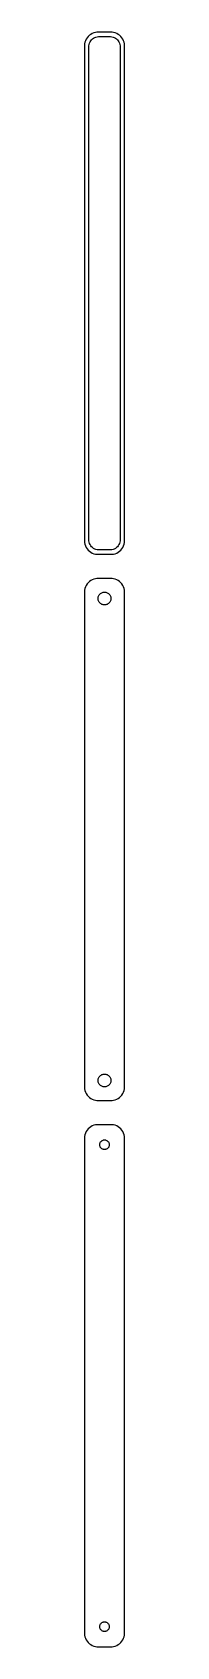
# Model space of a CAD drawing. Header units: metres. Extents: x -8 to 8, y 311 to 913.
import ezdxf

# ---------------------------------------------------------------- set-up
doc = ezdxf.new("R2010")
doc.units = ezdxf.units.M

msp = doc.modelspace()

# ---------------------------------------------------------------- linework, layer by layer
for p, q in [((-6.88153, 910.909), (-7.14888, 910.341)), ((-6.54507, 911.439), (-6.88153, 910.909)), ((-6.14484, 911.923), (-6.54507, 911.439)), ((-5.68712, 912.353), (-6.14484, 911.923)), ((-5.17912, 912.722), (-5.68712, 912.353)), ((-4.62889, 913.024), (-5.17912, 912.722)), ((-5.13301, 910.276), (-4.82301, 910.651)), ((-4.82301, 910.651), (-4.46851, 910.984)), ((-4.04507, 913.255), (-4.62889, 913.024)), ((-4.46851, 910.984), (-4.07506, 911.27)), ((-4.07506, 911.27), (-3.64888, 911.504)), ((-3.4369, 913.411), (-4.04507, 913.255)), ((-3.64888, 911.504), (-3.1967, 911.683)), ((-2.81395, 913.49), (-3.4369, 913.411)), ((-3.1967, 911.683), (-2.72565, 911.804)), ((2.81395, 913.49), (-2.81395, 913.49)), ((-2.72565, 911.804), (-2.24316, 911.865)), ((-2.24316, 911.865), (2.24316, 911.865)), ((2.24316, 911.865), (2.72565, 911.804)), ((2.72565, 911.804), (3.1967, 911.683)), ((3.4369, 913.411), (2.81395, 913.49)), ((3.1967, 911.683), (3.64888, 911.504)), ((4.04507, 913.255), (3.4369, 913.411)), ((3.64888, 911.504), (4.07506, 911.27)), ((4.62889, 913.024), (4.04507, 913.255)), ((4.07506, 911.27), (4.46851, 910.984)), ((4.46851, 910.984), (4.82301, 910.651)), ((5.17912, 912.722), (4.62889, 913.024)), ((4.82301, 910.651), (5.13301, 910.276)), ((5.68712, 912.353), (5.17912, 912.722)), ((6.14484, 911.923), (5.68712, 912.353)), ((6.54507, 911.439), (6.14484, 911.923)), ((6.88153, 910.909), (6.54507, 911.439)), ((7.14888, 910.341), (6.88153, 910.909)), ((-7.46057, 909.127), (-7.5, 908.5)), ((-7.5, 908.5), (-7.5, 723.5)), ((-7.34291, 909.743), (-7.46057, 909.127)), ((-7.14888, 910.341), (-7.34291, 909.743)), ((-5.87262, 908), (-5.84209, 908.485)), ((-5.87262, 724), (-5.87262, 908)), ((-5.84209, 908.485), (-5.75096, 908.963)), ((-5.75096, 908.963), (-5.60068, 909.426)), ((-5.60068, 909.426), (-5.3936, 909.866)), ((-5.3936, 909.866), (-5.13301, 910.276)), ((5.13301, 910.276), (5.3936, 909.866)), ((5.3936, 909.866), (5.60068, 909.426)), ((5.60068, 909.426), (5.75096, 908.963)), ((5.75096, 908.963), (5.84209, 908.485)), ((5.84209, 908.485), (5.87262, 908)), ((5.87262, 908), (5.87262, 724)), ((7.34291, 909.743), (7.14888, 910.341)), ((7.46057, 909.127), (7.34291, 909.743)), ((7.5, 908.5), (7.46057, 909.127)), ((7.5, 723.5), (7.5, 908.5)), ((-5.84209, 723.515), (-5.87262, 724)), ((5.87262, 724), (5.84209, 723.515)), ((-7.5, 723.5), (-7.46057, 722.873)), ((-7.46057, 722.873), (-7.34291, 722.257)), ((-7.34291, 722.257), (-7.14888, 721.659)), ((-7.14888, 721.659), (-6.88153, 721.091)), ((-6.88153, 721.091), (-6.54507, 720.561)), ((-6.54507, 720.561), (-6.14484, 720.077)), ((-6.14484, 720.077), (-5.68712, 719.647)), ((-5.75096, 723.037), (-5.84209, 723.515)), ((-5.60068, 722.574), (-5.75096, 723.037)), ((-5.68712, 719.647), (-5.17912, 719.278)), ((-5.3936, 722.134), (-5.60068, 722.574)), ((-5.13301, 721.724), (-5.3936, 722.134)), ((-5.17912, 719.278), (-4.62889, 718.976)), ((-4.82301, 721.349), (-5.13301, 721.724)), ((-4.46851, 721.016), (-4.82301, 721.349)), ((-4.62889, 718.976), (-4.04507, 718.745)), ((-4.07506, 720.73), (-4.46851, 721.016)), ((-3.64888, 720.496), (-4.07506, 720.73)), ((-4.04507, 718.745), (-3.4369, 718.589)), ((-3.1967, 720.317), (-3.64888, 720.496)), ((-3.4369, 718.589), (-2.81395, 718.51)), ((-2.72565, 720.196), (-3.1967, 720.317)), ((-2.81395, 718.51), (2.81395, 718.51)), ((-2.24316, 720.135), (-2.72565, 720.196)), ((2.24316, 720.135), (-2.24316, 720.135)), ((2.72565, 720.196), (2.24316, 720.135)), ((3.1967, 720.317), (2.72565, 720.196)), ((2.81395, 718.51), (3.4369, 718.589)), ((3.64888, 720.496), (3.1967, 720.317)), ((3.4369, 718.589), (4.04507, 718.745)), ((4.07506, 720.73), (3.64888, 720.496)), ((4.04507, 718.745), (4.62889, 718.976)), ((4.46851, 721.016), (4.07506, 720.73)), ((4.82301, 721.349), (4.46851, 721.016)), ((4.62889, 718.976), (5.17912, 719.278)), ((5.13301, 721.724), (4.82301, 721.349)), ((5.3936, 722.134), (5.13301, 721.724)), ((5.17912, 719.278), (5.68712, 719.647)), ((5.60068, 722.574), (5.3936, 722.134)), ((5.75096, 723.037), (5.60068, 722.574)), ((5.68712, 719.647), (6.14484, 720.077)), ((5.84209, 723.515), (5.75096, 723.037)), ((6.14484, 720.077), (6.54507, 720.561)), ((6.54507, 720.561), (6.88153, 721.091)), ((6.88153, 721.091), (7.14888, 721.659)), ((7.14888, 721.659), (7.34291, 722.257)), ((7.34291, 722.257), (7.46057, 722.873)), ((7.46057, 722.873), (7.5, 723.5)), ((-7.34291, 705.743), (-7.46057, 705.127)), ((-7.14888, 706.341), (-7.34291, 705.743)), ((-6.88153, 706.909), (-7.14888, 706.341)), ((-6.54507, 707.439), (-6.88153, 706.909)), ((-6.14484, 707.923), (-6.54507, 707.439)), ((-5.68712, 708.353), (-6.14484, 707.923)), ((-5.17912, 708.722), (-5.68712, 708.353)), ((-4.62889, 709.024), (-5.17912, 708.722)), ((-4.04507, 709.255), (-4.62889, 709.024)), ((-3.4369, 709.411), (-4.04507, 709.255)), ((-2.81395, 709.49), (-3.4369, 709.411)), ((2.81395, 709.49), (-2.81395, 709.49)), ((3.4369, 709.411), (2.81395, 709.49)), ((4.04507, 709.255), (3.4369, 709.411)), ((4.62889, 709.024), (4.04507, 709.255)), ((5.17912, 708.722), (4.62889, 709.024)), ((5.68712, 708.353), (5.17912, 708.722)), ((6.14484, 707.923), (5.68712, 708.353)), ((6.54507, 707.439), (6.14484, 707.923)), ((6.88153, 706.909), (6.54507, 707.439)), ((7.14888, 706.341), (6.88153, 706.909)), ((7.34291, 705.743), (7.14888, 706.341)), ((7.46057, 705.127), (7.34291, 705.743)), ((-7.46057, 705.127), (-7.5, 704.5)), ((-7.5, 704.5), (-7.5, 519.5)), ((-2.39999, 702), (-2.38107, 702.301)), ((-2.38107, 701.699), (-2.39999, 702)), ((-2.38107, 702.301), (-2.32458, 702.597)), ((-2.32458, 701.403), (-2.38107, 701.699)), ((-2.32458, 702.597), (-2.23146, 702.883)), ((-2.23146, 701.117), (-2.32458, 701.403)), ((-2.23146, 702.883), (-2.10313, 703.156)), ((-2.10313, 700.844), (-2.23146, 701.117)), ((-2.10313, 703.156), (-1.94164, 703.411)), ((-1.94164, 700.589), (-2.10313, 700.844)), ((-1.94164, 703.411), (-1.74951, 703.643)), ((-1.74951, 700.357), (-1.94164, 700.589)), ((-1.74951, 703.643), (-1.52982, 703.849)), ((-1.52982, 700.151), (-1.74951, 700.357)), ((-1.52982, 703.849), (-1.28598, 704.026)), ((-1.28598, 699.974), (-1.52982, 700.151)), ((-1.28598, 704.026), (-1.02187, 704.172)), ((-1.02187, 699.828), (-1.28598, 699.974)), ((-1.02187, 704.172), (-0.741638, 704.283)), ((-0.741638, 699.717), (-1.02187, 699.828)), ((-0.741638, 704.283), (-0.449707, 704.357)), ((-0.449707, 699.643), (-0.741638, 699.717)), ((-0.449707, 704.357), (-0.150696, 704.395)), ((-0.150696, 699.605), (-0.449707, 699.643)), ((-0.150696, 704.395), (0.150696, 704.395)), ((0.150696, 699.605), (-0.150696, 699.605)), ((0.150696, 704.395), (0.449707, 704.357)), ((0.449707, 699.643), (0.150696, 699.605)), ((0.449707, 704.357), (0.741638, 704.283)), ((0.741638, 699.717), (0.449707, 699.643)), ((0.741638, 704.283), (1.02187, 704.172)), ((1.02187, 699.828), (0.741638, 699.717)), ((1.02187, 704.172), (1.28598, 704.026)), ((1.28598, 699.974), (1.02187, 699.828)), ((1.28598, 704.026), (1.52982, 703.849)), ((1.52982, 700.151), (1.28598, 699.974)), ((1.52982, 703.849), (1.74951, 703.643)), ((1.74951, 700.357), (1.52982, 700.151)), ((1.74951, 703.643), (1.94164, 703.411)), ((1.94164, 700.589), (1.74951, 700.357)), ((1.94164, 703.411), (2.10313, 703.156)), ((2.10313, 700.844), (1.94164, 700.589)), ((2.10313, 703.156), (2.23146, 702.883)), ((2.23146, 701.117), (2.10313, 700.844)), ((2.23146, 702.883), (2.32458, 702.597)), ((2.32458, 701.403), (2.23146, 701.117)), ((2.32458, 702.597), (2.38107, 702.301)), ((2.38107, 701.699), (2.32458, 701.403)), ((2.38107, 702.301), (2.39999, 702)), ((2.39999, 702), (2.38107, 701.699)), ((7.5, 704.5), (7.46057, 705.127)), ((7.5, 519.5), (7.5, 704.5)), ((-7.5, 519.5), (-7.46057, 518.873)), ((-7.46057, 518.873), (-7.34291, 518.257)), ((-2.39999, 522), (-2.38107, 522.301)), ((-2.38107, 521.699), (-2.39999, 522)), ((-2.38107, 522.301), (-2.32458, 522.597)), ((-2.32458, 521.403), (-2.38107, 521.699)), ((-2.32458, 522.597), (-2.23146, 522.883)), ((-2.23146, 521.117), (-2.32458, 521.403)), ((-2.23146, 522.883), (-2.10313, 523.156)), ((-2.10313, 520.844), (-2.23146, 521.117)), ((-2.10313, 523.156), (-1.94164, 523.411)), ((-1.94164, 520.589), (-2.10313, 520.844)), ((-1.94164, 523.411), (-1.74951, 523.643)), ((-1.74951, 520.357), (-1.94164, 520.589)), ((-1.74951, 523.643), (-1.52982, 523.849)), ((-1.52982, 520.151), (-1.74951, 520.357)), ((-1.52982, 523.849), (-1.28598, 524.026)), ((-1.28598, 519.974), (-1.52982, 520.151)), ((-1.28598, 524.026), (-1.02187, 524.172)), ((-1.02187, 519.828), (-1.28598, 519.974)), ((-1.02187, 524.172), (-0.741638, 524.283)), ((-0.741638, 519.717), (-1.02187, 519.828)), ((-0.741638, 524.283), (-0.449707, 524.357)), ((-0.449707, 519.643), (-0.741638, 519.717)), ((-0.449707, 524.357), (-0.150696, 524.395)), ((-0.150696, 519.605), (-0.449707, 519.643)), ((-0.150696, 524.395), (0.150696, 524.395)), ((0.150696, 519.605), (-0.150696, 519.605)), ((0.150696, 524.395), (0.449707, 524.357)), ((0.449707, 519.643), (0.150696, 519.605)), ((0.449707, 524.357), (0.741638, 524.283)), ((0.741638, 519.717), (0.449707, 519.643)), ((0.741638, 524.283), (1.02187, 524.172)), ((1.02187, 519.828), (0.741638, 519.717)), ((1.02187, 524.172), (1.28598, 524.026)), ((1.28598, 519.974), (1.02187, 519.828)), ((1.28598, 524.026), (1.52982, 523.849)), ((1.52982, 520.151), (1.28598, 519.974)), ((1.52982, 523.849), (1.74951, 523.643)), ((1.74951, 520.357), (1.52982, 520.151)), ((1.74951, 523.643), (1.94164, 523.411)), ((1.94164, 520.589), (1.74951, 520.357)), ((1.94164, 523.411), (2.10313, 523.156)), ((2.10313, 520.844), (1.94164, 520.589)), ((2.10313, 523.156), (2.23146, 522.883)), ((2.23146, 521.117), (2.10313, 520.844)), ((2.23146, 522.883), (2.32458, 522.597)), ((2.32458, 521.403), (2.23146, 521.117)), ((2.32458, 522.597), (2.38107, 522.301)), ((2.38107, 521.699), (2.32458, 521.403)), ((2.38107, 522.301), (2.39999, 522)), ((2.39999, 522), (2.38107, 521.699)), ((7.34291, 518.257), (7.46057, 518.873)), ((7.46057, 518.873), (7.5, 519.5)), ((-7.34291, 518.257), (-7.14888, 517.659)), ((-7.14888, 517.659), (-6.88153, 517.091)), ((-6.88153, 517.091), (-6.54507, 516.561)), ((-6.54507, 516.561), (-6.14484, 516.077)), ((-6.14484, 516.077), (-5.68712, 515.647)), ((-5.68712, 515.647), (-5.17912, 515.278)), ((-5.17912, 515.278), (-4.62889, 514.976)), ((-4.62889, 514.976), (-4.04507, 514.745)), ((-4.04507, 514.745), (-3.4369, 514.589)), ((-3.4369, 514.589), (-2.81395, 514.51)), ((-2.81395, 514.51), (2.81395, 514.51)), ((2.81395, 514.51), (3.4369, 514.589)), ((3.4369, 514.589), (4.04507, 514.745)), ((4.04507, 514.745), (4.62889, 514.976)), ((4.62889, 514.976), (5.17912, 515.278)), ((5.17912, 515.278), (5.68712, 515.647)), ((5.68712, 515.647), (6.14484, 516.077)), ((6.14484, 516.077), (6.54507, 516.561)), ((6.54507, 516.561), (6.88153, 517.091)), ((6.88153, 517.091), (7.14888, 517.659)), ((7.14888, 517.659), (7.34291, 518.257)), ((-7.46057, 501.127), (-7.5, 500.5)), ((-7.5, 500.5), (-7.5, 315.5)), ((-7.34291, 501.743), (-7.46057, 501.127)), ((-7.14888, 502.341), (-7.34291, 501.743)), ((-6.88153, 502.909), (-7.14888, 502.341)), ((-6.54507, 503.439), (-6.88153, 502.909)), ((-6.14484, 503.923), (-6.54507, 503.439)), ((-5.68712, 504.353), (-6.14484, 503.923)), ((-5.17912, 504.722), (-5.68712, 504.353)), ((-4.62889, 505.024), (-5.17912, 504.722)), ((-4.04507, 505.255), (-4.62889, 505.024)), ((-3.4369, 505.411), (-4.04507, 505.255)), ((-2.81395, 505.49), (-3.4369, 505.411)), ((2.81395, 505.49), (-2.81395, 505.49)), ((3.4369, 505.411), (2.81395, 505.49)), ((4.04507, 505.255), (3.4369, 505.411)), ((4.62889, 505.024), (4.04507, 505.255)), ((5.17912, 504.722), (4.62889, 505.024)), ((5.68712, 504.353), (5.17912, 504.722)), ((6.14484, 503.923), (5.68712, 504.353)), ((6.54507, 503.439), (6.14484, 503.923)), ((6.88153, 502.909), (6.54507, 503.439)), ((7.14888, 502.341), (6.88153, 502.909)), ((7.34291, 501.743), (7.14888, 502.341)), ((7.46057, 501.127), (7.34291, 501.743)), ((7.5, 500.5), (7.46057, 501.127)), ((7.5, 315.5), (7.5, 500.5)), ((-1.79999, 498), (-1.7858, 498.226)), ((-1.7858, 497.774), (-1.79999, 498)), ((-1.7858, 498.226), (-1.74344, 498.448)), ((-1.74344, 497.552), (-1.7858, 497.774)), ((-1.74344, 498.448), (-1.67358, 498.663)), ((-1.67358, 497.337), (-1.74344, 497.552)), ((-1.67358, 498.663), (-1.57735, 498.867)), ((-1.57735, 497.133), (-1.67358, 497.337)), ((-1.57735, 498.867), (-1.45622, 499.058)), ((-1.45622, 496.942), (-1.57735, 497.133)), ((-1.45622, 499.058), (-1.31213, 499.232)), ((-1.31213, 496.768), (-1.45622, 496.942)), ((-1.31213, 499.232), (-1.14735, 499.387)), ((-1.14735, 496.613), (-1.31213, 496.768)), ((-1.14735, 499.387), (-0.964478, 499.52)), ((-0.964478, 496.48), (-1.14735, 496.613)), ((-0.964478, 499.52), (-0.766388, 499.629)), ((-0.766388, 496.371), (-0.964478, 496.48)), ((-0.766388, 499.629), (-0.556229, 499.712)), ((-0.556229, 496.288), (-0.766388, 496.371)), ((-0.556229, 499.712), (-0.33728, 499.768)), ((-0.33728, 496.232), (-0.556229, 496.288)), ((-0.33728, 499.768), (-0.113022, 499.796)), ((-0.113022, 496.204), (-0.33728, 496.232)), ((-0.113022, 499.796), (0.113022, 499.796)), ((0.113022, 496.204), (-0.113022, 496.204)), ((0.113022, 499.796), (0.33728, 499.768)), ((0.33728, 496.232), (0.113022, 496.204)), ((0.33728, 499.768), (0.556229, 499.712)), ((0.556229, 496.288), (0.33728, 496.232)), ((0.556229, 499.712), (0.766388, 499.629)), ((0.766388, 496.371), (0.556229, 496.288)), ((0.766388, 499.629), (0.964478, 499.52)), ((0.964478, 496.48), (0.766388, 496.371)), ((0.964478, 499.52), (1.14735, 499.387)), ((1.14735, 496.613), (0.964478, 496.48)), ((1.14735, 499.387), (1.31213, 499.232)), ((1.31213, 496.768), (1.14735, 496.613)), ((1.31213, 499.232), (1.45622, 499.058)), ((1.45622, 496.942), (1.31213, 496.768)), ((1.45622, 499.058), (1.57735, 498.867)), ((1.57735, 497.133), (1.45622, 496.942)), ((1.57735, 498.867), (1.67358, 498.663)), ((1.67358, 497.337), (1.57735, 497.133)), ((1.67358, 498.663), (1.74344, 498.448)), ((1.74344, 497.552), (1.67358, 497.337)), ((1.74344, 498.448), (1.7858, 498.226)), ((1.7858, 497.774), (1.74344, 497.552)), ((1.7858, 498.226), (1.79999, 498)), ((1.79999, 498), (1.7858, 497.774)), ((-0.964478, 319.52), (-0.766388, 319.629)), ((-0.766388, 319.629), (-0.556229, 319.712)), ((-0.556229, 319.712), (-0.33728, 319.768)), ((-0.33728, 319.768), (-0.113022, 319.796)), ((-0.113022, 319.796), (0.113022, 319.796)), ((0.113022, 319.796), (0.33728, 319.768)), ((0.33728, 319.768), (0.556229, 319.712)), ((0.556229, 319.712), (0.766388, 319.629)), ((0.766388, 319.629), (0.964478, 319.52)), ((-7.5, 315.5), (-7.46057, 314.873)), ((-7.46057, 314.873), (-7.34291, 314.257)), ((-7.34291, 314.257), (-7.14888, 313.659)), ((-7.14888, 313.659), (-6.88153, 313.091)), ((-1.79999, 318), (-1.7858, 318.226)), ((-1.7858, 317.774), (-1.79999, 318)), ((-1.7858, 318.226), (-1.74344, 318.448)), ((-1.74344, 317.552), (-1.7858, 317.774)), ((-1.74344, 318.448), (-1.67358, 318.663)), ((-1.67358, 317.337), (-1.74344, 317.552)), ((-1.67358, 318.663), (-1.57735, 318.867)), ((-1.57735, 317.133), (-1.67358, 317.337)), ((-1.57735, 318.867), (-1.45622, 319.058)), ((-1.45622, 316.942), (-1.57735, 317.133)), ((-1.45622, 319.058), (-1.31213, 319.232)), ((-1.31213, 316.768), (-1.45622, 316.942)), ((-1.31213, 319.232), (-1.14735, 319.387)), ((-1.14735, 316.613), (-1.31213, 316.768)), ((-1.14735, 319.387), (-0.964478, 319.52)), ((-0.964478, 316.48), (-1.14735, 316.613)), ((-0.766388, 316.371), (-0.964478, 316.48)), ((-0.556229, 316.288), (-0.766388, 316.371)), ((-0.33728, 316.232), (-0.556229, 316.288)), ((-0.113022, 316.204), (-0.33728, 316.232)), ((0.113022, 316.204), (-0.113022, 316.204)), ((0.33728, 316.232), (0.113022, 316.204)), ((0.556229, 316.288), (0.33728, 316.232)), ((0.766388, 316.371), (0.556229, 316.288)), ((0.964478, 316.48), (0.766388, 316.371)), ((0.964478, 319.52), (1.14735, 319.387)), ((1.14735, 316.613), (0.964478, 316.48)), ((1.14735, 319.387), (1.31213, 319.232)), ((1.31213, 316.768), (1.14735, 316.613)), ((1.31213, 319.232), (1.45622, 319.058)), ((1.45622, 316.942), (1.31213, 316.768)), ((1.45622, 319.058), (1.57735, 318.867)), ((1.57735, 317.133), (1.45622, 316.942)), ((1.57735, 318.867), (1.67358, 318.663)), ((1.67358, 317.337), (1.57735, 317.133)), ((1.67358, 318.663), (1.74344, 318.448)), ((1.74344, 317.552), (1.67358, 317.337)), ((1.74344, 318.448), (1.7858, 318.226)), ((1.7858, 317.774), (1.74344, 317.552)), ((1.7858, 318.226), (1.79999, 318)), ((1.79999, 318), (1.7858, 317.774)), ((6.88153, 313.091), (7.14888, 313.659)), ((7.14888, 313.659), (7.34291, 314.257)), ((7.34291, 314.257), (7.46057, 314.873)), ((7.46057, 314.873), (7.5, 315.5)), ((-6.88153, 313.091), (-6.54507, 312.561)), ((-6.54507, 312.561), (-6.14484, 312.077)), ((-6.14484, 312.077), (-5.68712, 311.647)), ((-5.68712, 311.647), (-5.17912, 311.278)), ((-5.17912, 311.278), (-4.62889, 310.976)), ((-4.62889, 310.976), (-4.04507, 310.745)), ((-4.04507, 310.745), (-3.4369, 310.589)), ((-3.4369, 310.589), (-2.81395, 310.51)), ((-2.81395, 310.51), (2.81395, 310.51)), ((2.81395, 310.51), (3.4369, 310.589)), ((3.4369, 310.589), (4.04507, 310.745)), ((4.04507, 310.745), (4.62889, 310.976)), ((4.62889, 310.976), (5.17912, 311.278)), ((5.17912, 311.278), (5.68712, 311.647)), ((5.68712, 311.647), (6.14484, 312.077)), ((6.14484, 312.077), (6.54507, 312.561)), ((6.54507, 312.561), (6.88153, 313.091))]:
    msp.add_line(p, q)

doc.saveas('drawing.dxf')
